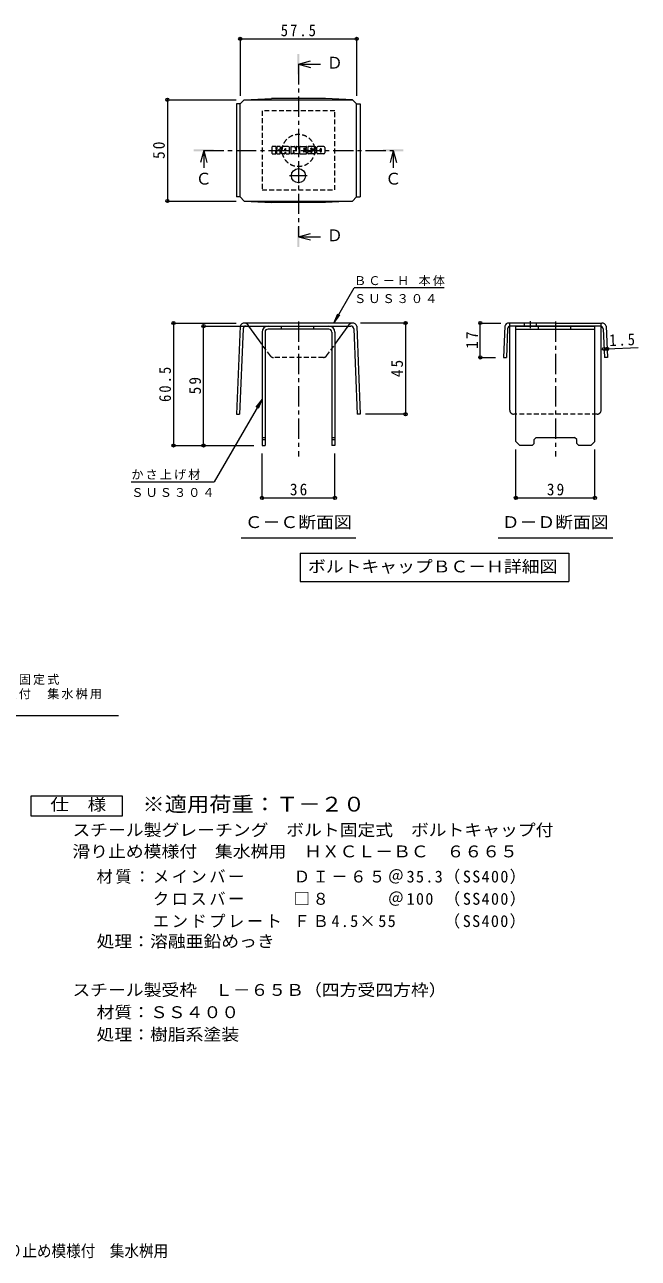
# Model space of a CAD drawing. Units: millimetres on the paper, enlarged 10 times, with parts at other scales. Extents: x -2167 to 2221, y -1941 to 1620.
# Drawn here: x 706 to 2221, y -1896 to 1150 of the extents above; entities that cross this region are included whole.
import ezdxf
from ezdxf.enums import TextEntityAlignment as Align

# ---------------------------------------------------------------- set-up
doc = ezdxf.new("R2010")
doc.units = ezdxf.units.MM
doc.header["$LTSCALE"] = 10
doc.header["$PDMODE"] = 32
doc.header["$PDSIZE"] = 8
doc.linetypes.add('CHAIN1', pattern=[8, 5, -1, 1, -1])
doc.linetypes.add('DASHED1', pattern=[1.8, 1.2, -0.6])
for name, color, linetype, lineweight in [('D-4', 7, 'Continuous', 9), ('D-5', 7, 'Continuous', 9), ('D-8', 4, 'Continuous', 9), ('D-9', 2, 'Continuous', 9), ('D-F', 7, 'Continuous', 9)]:
    doc.layers.add(name, color=color, linetype=linetype, lineweight=lineweight)
doc.layers.add('F-F_F-Fﾚｲﾔ', color=2, linetype='Continuous')
doc.styles.add('ＭＳ ゴシック', font='')
doc.styles.get('ＭＳ ゴシック').set_extended_font_data('MS Gothic')

msp = doc.modelspace()

# ---------------------------------------------------------------- linework, layer by layer
at = {"layer": 'D-4'}
for p, q in [((1238.08, 1118.47), (1238.08, 974.77)), ((1238.08, 1115.47), (1525.58, 1115.47)), ((1525.58, 1118.47), (1525.58, 974.98)), ((1055.02, 964.98), (1228.08, 964.98)), ((1058.02, 964.98), (1058.02, 714.98)), ((1055.02, 714.98), (1228.08, 714.98)), ((1469.13, 413.65), (1519.15, 500.29)), ((1741.65, 500.29), (1519.15, 500.29)), ((1469.13, 413.65), (1478.7, 436.75)), ((1469.13, 413.65), (1484.35, 433.48)), ((1070.21, 413.65), (1228.3, 413.65)), ((1073.21, 413.65), (1073.21, 111.15)), ((1144.44, 406.15), (1286.83, 406.15)), ((1147.44, 111.15), (1147.44, 406.15)), ((1649.31, 413.65), (1535.37, 413.65)), ((1646.31, 413.65), (1646.31, 188.35)), ((1828.03, 413.65), (1881.7, 413.65)), ((1831.03, 328.65), (1831.03, 413.65)), ((2136.55, 349.45), (2144.05, 349.75)), ((2144.05, 349.75), (2221.27, 352.85)), ((1828.03, 328.65), (1868.09, 328.65)), ((1291.83, 225.54), (1174.03, 21.5)), ((1291.83, 225.54), (1276.62, 205.71)), ((1291.83, 225.54), (1282.27, 202.45)), ((1649.31, 188.35), (1547.1, 188.35)), ((1070.21, 111.15), (1271.83, 111.15)), ((1918.99, -21.33), (1918.99, 101.15)), ((2113.99, -21.33), (2113.99, 101.15)), ((1291.83, -21.33), (1291.83, 91.15)), ((1471.83, -21.33), (1471.83, 91.15)), ((969.03, 21.5), (1174.03, 21.5)), ((1291.83, -18.33), (1471.83, -18.33)), ((1918.99, -18.33), (2113.99, -18.33))]:
    msp.add_line(p, q, dxfattribs=at)
for p in [(1238.08, 1115.47), (1525.58, 1115.47), (1058.02, 964.98), (1058.02, 714.98), (1073.21, 413.65), (1147.44, 406.15), (1646.31, 413.65), (1831.03, 413.65), (2136.55, 349.45), (2144.05, 349.75), (1831.03, 328.65), (1646.31, 188.35), (1073.21, 111.15), (1147.44, 111.15), (1291.83, -18.33), (1471.83, -18.33), (1918.99, -18.33), (2113.99, -18.33)]:
    msp.add_point(p, dxfattribs=at)
at = {"layer": 'D-5', "color": 4}
for p, q in [((1381.83, 1052.98), (1411.83, 1060.98)), ((1381.83, 1052.98), (1411.83, 1044.98)), ((1381.83, 1052.98), (1436.53, 1052.98)), ((1147.74, 839.87), (1139.74, 809.87)), ((1147.74, 839.87), (1155.74, 809.87)), ((1147.74, 839.87), (1147.74, 796.63)), ((1615.93, 839.87), (1607.93, 809.87)), ((1615.93, 839.87), (1623.93, 809.87)), ((1615.93, 839.87), (1615.93, 796.63)), ((1381.83, 626.76), (1411.83, 634.76)), ((1381.83, 626.76), (1411.83, 618.76)), ((1381.83, 626.76), (1436.53, 626.76))]:
    msp.add_line(p, q, dxfattribs=at)
at = {"layer": 'D-5', "color": 4, "linetype": 'CHAIN1'}
for p, q in [((1381.83, 1052.98), (1381.83, 626.76)), ((1147.74, 839.87), (1615.93, 839.87))]:
    msp.add_line(p, q, dxfattribs=at)
at = {"layer": 'D-5'}
for p, q in [((1240.33, -116.52), (1523.33, -116.52)), ((1874.99, -116.52), (2157.99, -116.52)), ((1386.04, -155.07), (1386.04, -225.07)), ((1386.04, -155.07), (2049.57, -155.07)), ((2049.57, -155.07), (2049.57, -225.07)), ((1386.04, -225.07), (2049.57, -225.07)), ((158.57, -555.83), (937.18, -555.83))]:
    msp.add_line(p, q, dxfattribs=at)
at = {"layer": 'D-5', "color": 2}
msp.add_lwpolyline([(721.38, -803.88), (721.38, -753.88), (946.38, -753.88), (946.38, -803.88)], close=True, dxfattribs=at)
at = {"layer": 'D-5', "color": 4}
for points in [[(1379.33, 1027.98), (1384.33, 1027.98), (1379.33, 1077.98), (1384.33, 1077.98)], [(1122.74, 837.37), (1172.74, 837.37), (1122.74, 842.37), (1172.74, 842.37)], [(1590.93, 837.37), (1640.93, 837.37), (1590.93, 842.37), (1640.93, 842.37)], [(1379.33, 601.76), (1384.33, 601.76), (1379.33, 651.76), (1384.33, 651.76)]]:
    msp.add_solid(points, dxfattribs=at)
at = {"layer": 'D-8', "linetype": 'DASHED1'}
for p, q in [((1471.83, 937.37), (1291.83, 937.37)), ((1291.83, 937.37), (1291.83, 742.37))]:
    msp.add_line(p, q, dxfattribs=at)
at = {"layer": 'D-8'}
for p, q in [((1306.83, 406.15), (1456.83, 406.15)), ((1456.83, 398.65), (1306.83, 398.65)), ((1339.9, 398.65), (1339.9, 406.15)), ((1419.9, 398.65), (1419.9, 406.15)), ((1918.99, 406.15), (2113.99, 406.15)), ((1918.99, 121.15), (1918.99, 406.15)), ((1918.99, 398.65), (2113.99, 398.65)), ((1974.55, 398.65), (1974.55, 406.15)), ((2054.55, 398.65), (2054.55, 406.15)), ((2113.99, 121.15), (2113.99, 406.15)), ((1299.33, 391.15), (1299.33, 111.15)), ((1464.33, 391.15), (1464.33, 111.15)), ((1471.83, 391.15), (1471.83, 111.15)), ((1291.83, 131.15), (1299.33, 131.15)), ((1291.83, 126.15), (1299.33, 126.15)), ((1464.33, 131.15), (1471.83, 131.15)), ((1464.33, 126.15), (1471.83, 126.15)), ((1968.99, 131.15), (2063.99, 131.15)), ((1471.83, 111.15), (1464.33, 111.15)), ((1918.99, 121.15), (1928.99, 111.15)), ((2068.99, 116.15), (2073.99, 111.15)), ((2103.99, 111.15), (2073.99, 111.15)), ((2113.99, 121.15), (2103.99, 111.15))]:
    msp.add_line(p, q, dxfattribs=at)
at = {"layer": 'D-8', "linetype": 'DASHED1'}
msp.add_lwpolyline([(1291.83, 742.37), (1471.83, 742.37), (1471.83, 937.37)], dxfattribs=at)
at = {"layer": 'D-8'}
for points in [[(1291.83, 391.15), (1291.83, 111.15), (1299.33, 111.15)], [(1963.99, 116.15), (1963.99, 126.15), (1968.99, 131.15)], [(2068.99, 116.15), (2068.99, 126.15), (2063.99, 131.15)], [(1963.99, 116.15), (1958.99, 111.15), (1928.99, 111.15)]]:
    msp.add_lwpolyline(points, dxfattribs=at)
at = {"layer": 'D-8', "linetype": 'DASHED1'}
msp.add_circle((1381.83, 839.87), 40, dxfattribs=at)
at = {"layer": 'D-8'}
for centre, radius, start, end in [((1306.83, 391.15), 15, 90, 180), ((1306.83, 391.15), 7.5, 90, 180), ((1456.83, 391.15), 15, 0, 90), ((1456.83, 391.15), 7.5, 0, 90)]:
    msp.add_arc(centre, radius, start, end, dxfattribs=at)
at = {"layer": 'D-9'}
for p, q in [((1238.08, 954.77), (1229.07, 954.77)), ((1229.07, 954.77), (1229.07, 725.19)), ((1238.08, 954.98), (1248.08, 964.98)), ((1238.08, 724.98), (1238.08, 954.98)), ((1248.08, 964.98), (1315.4, 968.38)), ((1248.08, 964.98), (1515.58, 964.98)), ((1448.27, 968.38), (1315.4, 968.38)), ((1515.58, 964.98), (1448.27, 968.38)), ((1525.58, 954.98), (1515.58, 964.98)), ((1525.58, 724.98), (1525.58, 954.98)), ((1525.58, 954.77), (1534.6, 954.77)), ((1534.6, 954.77), (1534.6, 725.19)), ((1238.08, 725.19), (1229.07, 725.19)), ((1238.08, 724.98), (1248.08, 714.98)), ((1248.08, 714.98), (1315.4, 711.57)), ((1248.08, 714.98), (1515.58, 714.98)), ((1448.27, 711.57), (1315.4, 711.57)), ((1515.58, 714.98), (1448.27, 711.57)), ((1525.58, 724.98), (1515.58, 714.98)), ((1525.58, 725.19), (1534.6, 725.19)), ((1237.78, 406.15), (1229.07, 188.65)), ((1245, 398.95), (1236.57, 188.35)), ((1515.37, 413.65), (1248.3, 413.65)), ((1252.5, 406.15), (1511.17, 406.15)), ((1285.69, 369.39), (1259.16, 406.15)), ((1478.19, 369.69), (1504.51, 406.15)), ((1518.67, 398.95), (1527.1, 188.35)), ((1525.88, 406.15), (1534.6, 188.65)), ((1891.19, 406.15), (1888.09, 328.65)), ((1898.41, 398.95), (1895.58, 328.35)), ((2016.49, 413.65), (1901.7, 413.65)), ((1903.49, 198.65), (1903.49, 405.75)), ((2127.08, 406.15), (1905.9, 406.15)), ((1939.27, 413.65), (1939.27, 406.15)), ((1969.27, 413.65), (1969.27, 406.15)), ((2016.49, 413.65), (2131.28, 413.65)), ((2129.49, 198.65), (2129.49, 405.75)), ((2134.57, 398.95), (2137.4, 328.35)), ((2141.79, 406.15), (2144.89, 328.65)), ((1888.09, 328.65), (1895.58, 328.35)), ((2144.89, 328.65), (2137.4, 328.35)), ((1229.07, 188.65), (1236.57, 188.35)), ((1534.6, 188.65), (1527.1, 188.35))]:
    msp.add_line(p, q, dxfattribs=at)
at = {"layer": 'D-9', "linetype": 'CHAIN1'}
for p, q in [((1381.83, 795.92), (1381.83, 759.04)), ((1403.61, 777.48), (1360.05, 777.48)), ((1381.83, 417.57), (1381.83, 83.71)), ((1954.27, 418.6), (1954.27, 401.2)), ((2016.49, 417.57), (2016.49, 83.71))]:
    msp.add_line(p, q, dxfattribs=at)
at = {"layer": 'D-9', "linetype": 'DASHED1'}
for p, q in [((1259.16, 406.15), (1256.45, 409.9)), ((1504.51, 406.15), (1507.22, 409.9)), ((1903.49, 405.75), (1903.49, 413.65)), ((2129.49, 405.75), (2129.49, 413.65)), ((1312.4, 332.39), (1285.69, 369.39)), ((1451.27, 332.39), (1478.19, 369.69)), ((1443.47, 328.65), (1320.2, 328.65)), ((2119.49, 188.65), (1913.49, 188.65))]:
    msp.add_line(p, q, dxfattribs=at)
at = {"layer": 'D-9'}
msp.add_circle((1381.83, 777.48), 17.5, dxfattribs=at)
for centre, radius, start, end in [((1248.19, 402.68), 10.97, 89.44382, 161.56279), ((1252.5, 398.65), 7.5, 90, 177.70665), ((1511.17, 398.65), 7.5, 2.29335, 90), ((1515.48, 402.68), 10.97, 18.43721, 90.55618), ((1901.6, 402.68), 10.97, 89.44382, 161.56279), ((1905.9, 398.65), 7.5, 90, 177.70665), ((2127.08, 398.65), 7.5, 2.29335, 90), ((2131.38, 402.68), 10.97, 18.43721, 90.55618), ((1913.49, 198.65), 10, 180, 198.1933), ((2119.49, 198.65), 10, 341.8067, 0)]:
    msp.add_arc(centre, radius, start, end, dxfattribs=at)
at = {"layer": 'D-9', "linetype": 'DASHED1'}
for centre, radius, start, end in [((1248.19, 402.68), 10.97, 41.15582, 89.44382), ((1515.48, 402.68), 10.97, 90.55618, 138.84418), ((1320.2, 338.65), 10, 218.74638, 270), ((1443.47, 338.65), 10, 270, 321.25362), ((1913.49, 198.65), 10, 198.1933, 270), ((2119.49, 198.65), 10, 270, 341.8067)]:
    msp.add_arc(centre, radius, start, end, dxfattribs=at)
at = {"layer": 'D-F'}
for p, q in [((1316.78, 831.99), (1316.78, 848.75)), ((1325.19, 849.54), (1317.56, 849.54)), ((1317.56, 831.2), (1325.19, 831.2)), ((1325.98, 848.75), (1325.98, 844.13)), ((1325.98, 831.99), (1325.98, 837.41)), ((1328.46, 831.99), (1328.46, 837.41)), ((1328.49, 848.75), (1328.49, 844.13)), ((1329.25, 831.2), (1336.02, 831.2)), ((1336.01, 849.54), (1329.27, 849.54)), ((1336.8, 848.75), (1336.8, 844.85)), ((1336.81, 831.99), (1336.81, 836.64)), ((1340.12, 831.99), (1340.12, 846.92)), ((1347.66, 831.2), (1340.91, 831.2)), ((1356.7, 849.54), (1342.74, 849.54)), ((1348.44, 840.57), (1348.44, 843.27)), ((1348.44, 831.99), (1348.44, 834.08)), ((1350.73, 840.3), (1348.71, 840.3)), ((1351, 840.57), (1351, 843.27)), ((1351, 831.99), (1351, 834.08)), ((1351.78, 831.2), (1358.53, 831.2)), ((1359.32, 831.99), (1359.32, 846.92)), ((1362.68, 848.75), (1362.68, 831.99)), ((1363.47, 849.54), (1371.99, 849.54)), ((1368.48, 831.2), (1363.47, 831.2)), ((1369.26, 831.99), (1369.26, 836.53)), ((1371.71, 831.76), (1370.25, 836.68)), ((1381.82, 831.2), (1372.46, 831.2)), ((1372.74, 848.99), (1375.13, 841.52)), ((1375.94, 848.75), (1375.94, 841.65)), ((1376.72, 849.54), (1381.82, 849.54)), ((1382.61, 848.75), (1382.61, 831.99)), ((1385.15, 831.99), (1385.15, 848.75)), ((1385.94, 849.54), (1401.04, 849.54)), ((1385.94, 831.2), (1400.98, 831.2)), ((1401.04, 838.36), (1395.43, 838.36)), ((1400.98, 836.21), (1395.43, 836.21)), ((1401.04, 844.58), (1395.46, 844.58)), ((1401.04, 842.38), (1395.46, 842.38)), ((1401.77, 831.99), (1401.77, 835.43)), ((1401.83, 845.37), (1401.83, 848.75)), ((1401.83, 839.14), (1401.83, 841.6)), ((1404.35, 836.26), (1404.35, 833.82)), ((1405.14, 837.05), (1411.9, 837.05)), ((1421.75, 849.54), (1406.49, 849.54)), ((1414.4, 838.7), (1406.49, 838.7)), ((1422.23, 831.2), (1406.97, 831.2)), ((1412.64, 842.83), (1412.64, 844.89)), ((1412.69, 836.26), (1412.69, 835.71)), ((1413.43, 842.04), (1422.23, 842.04)), ((1415.19, 837.91), (1415.19, 835.71)), ((1415.23, 844.43), (1415.23, 844.89)), ((1416.02, 843.65), (1424.37, 843.65)), ((1424.37, 846.92), (1424.37, 843.65)), ((1426.91, 833.82), (1426.91, 846.92)), ((1444.27, 849.54), (1429.53, 849.54)), ((1444.27, 831.2), (1429.53, 831.2)), ((1435.3, 837.81), (1435.3, 842.93)), ((1438.51, 837.81), (1438.51, 842.93)), ((1446.89, 846.92), (1446.89, 833.82))]:
    msp.add_line(p, q, dxfattribs=at)
for centre, radius, start, end in [((1317.56, 848.75), 0.786, 90, 180), ((1317.56, 831.99), 0.786, 180, 270), ((1325.19, 848.75), 0.786, 0, 90), ((1325.19, 831.99), 0.786, 270, 0), ((1327.23, 844.13), 1.26, 180, 0), ((1327.22, 837.41), 1.24, 0, 180), ((1329.25, 831.99), 0.786, 180, 270), ((1329.27, 848.75), 0.786, 90, 180), ((1331.4, 840.76), 0.439, 97.33171, 266.57183), ((1329.9, 852.43), 11.32, 277.33171, 299.42073), ((1330.89, 832.13), 8.21, 53.71985, 86.57183), ((1334.18, 844.85), 2.62, 299.42073, 0), ((1334.19, 836.64), 2.62, 0, 53.71985), ((1336.01, 848.75), 0.786, 0, 90), ((1336.02, 831.99), 0.786, 270, 0), ((1342.74, 846.92), 2.62, 90, 180), ((1340.91, 831.99), 0.786, 180, 270), ((1347.66, 831.99), 0.786, 270, 0), ((1349.72, 843.27), 1.28, 0, 180), ((1349.72, 834.08), 1.28, 0, 180), ((1348.71, 840.57), 0.262, 180, 270), ((1350.73, 840.57), 0.262, 270, 0), ((1351.78, 831.99), 0.786, 180, 270), ((1356.7, 846.92), 2.62, 0, 90), ((1358.53, 831.99), 0.786, 270, 0), ((1363.47, 848.75), 0.786, 90, 180), ((1363.47, 831.99), 0.786, 180, 270), ((1368.48, 831.99), 0.786, 270, 0), ((1369.77, 836.53), 0.505, 16.48875, 180), ((1372.46, 831.99), 0.786, 196.48875, 270), ((1371.99, 848.75), 0.786, 17.75635, 90), ((1375.52, 841.65), 0.413, 197.75635, 0), ((1376.72, 848.75), 0.786, 90, 180), ((1381.82, 848.75), 0.786, 0, 90), ((1381.82, 831.99), 0.786, 270, 0), ((1385.94, 848.75), 0.786, 90, 180), ((1385.94, 831.99), 0.786, 180, 270), ((1395.46, 843.48), 1.1, 90, 270), ((1395.43, 837.28), 1.07, 90, 270), ((1400.98, 835.43), 0.786, 0, 90), ((1400.98, 831.99), 0.786, 270, 0), ((1401.04, 848.75), 0.786, 0, 90), ((1401.04, 845.37), 0.786, 270, 0), ((1401.04, 841.6), 0.786, 0, 90), ((1401.04, 839.14), 0.786, 270, 0), ((1416.23, 844.12), 11.88, 157.10112, 202.89888), ((1405.14, 836.26), 0.786, 90, 180), ((1406.97, 833.82), 2.62, 180, 270), ((1406.49, 848.23), 1.31, 90, 157.10112), ((1406.49, 840.01), 1.31, 202.89888, 270), ((1411.9, 836.26), 0.786, 0, 90), ((1413.43, 842.83), 0.786, 180, 270), ((1413.94, 844.89), 1.29, 0, 180), ((1413.94, 835.71), 1.25, 180, 0), ((1414.4, 837.91), 0.786, 0, 90), ((1416.02, 844.43), 0.786, 180, 270), ((1421.75, 846.92), 2.62, 0, 90), ((1422.23, 840.73), 1.31, 22.90802, 90), ((1422.23, 832.51), 1.31, 270, 337.09198), ((1412.5, 836.62), 11.87, 337.09198, 22.90802), ((1429.53, 846.92), 2.62, 90, 180), ((1429.53, 833.82), 2.62, 180, 270), ((1436.9, 842.93), 1.6, 0, 180), ((1436.9, 837.81), 1.6, 180, 0), ((1444.27, 846.92), 2.62, 0, 90), ((1444.27, 833.82), 2.62, 270, 0)]:
    msp.add_arc(centre, radius, start, end, dxfattribs=at)

# ---------------------------------------------------------------- texts
at = {"layer": 'D-4', "color": 2, "char_height": 29.33, "attachment_point": 7, "style": 'ＭＳ ゴシック'}
for s, insert in [('\\T1.28;\\W0.9;57.5', (1338.08, 1121.47)), ('\\T1.27;\\W0.95;36', (1360.58, -12.33)), ('\\T1.27;\\W0.95;39', (1995.24, -12.33))]:
    msp.add_mtext(s, dxfattribs=dict(at, insert=insert))
for s, insert, rotation in [('\\T1.27;\\W0.95;50', (1052.02, 818.73), 90), ('\\T1.27;\\W0.95;17', (1825.03, 349.9), 90), ('\\T1.27;\\W0.9;1.5', (2149.93, 355.99), 2.293), ('\\T1.27;\\W0.95;45', (1640.31, 279.75), 90), ('\\T1.28;\\W0.9;60.5', (1067.21, 218.65), 90), ('\\T1.27;\\W0.95;59', (1141.44, 237.4), 90)]:
    msp.add_mtext(s, dxfattribs=dict(at, insert=insert, rotation=rotation))
at = {"layer": 'D-4', "char_height": 21.99, "attachment_point": 7, "style": 'ＭＳ ゴシック'}
for s, insert in [('\\T1.18;ＢＣ－Ｈ\\~本体', (1519.15, 504.95)), ('\\T1.17;ＳＵＳ３０４', (1519.15, 462.57)), ('\\T1.17;かさ上げ材', (969.03, 26.16)), ('\\T1.17;ＳＵＳ３０４', (969.03, -16.22))]:
    msp.add_mtext(s, dxfattribs=dict(at, insert=insert))
at = {"layer": 'D-5', "color": 2, "style": 'ＭＳ ゴシック'}
for s, p in [('Ｄ', (1451.53, 1032.98)), ('Ｃ', (1127.74, 746.63)), ('Ｃ', (1595.93, 746.63)), ('Ｄ', (1451.53, 606.76))]:
    msp.add_text(s, height=29.33, dxfattribs=at).set_placement(p, align=Align.BOTTOM_LEFT)
for s, width, p in [('Ｃ－Ｃ断面図', 1.1, (1249.33, -101.52)), ('Ｄ－Ｄ断面図', 1.1, (1883.99, -101.52)), ('ボルトキャップＢＣ－Ｈ詳細図', 1.1, (1405.31, -211.07)), ('仕\u3000様', 1.15, (768.88, -798.88)), ('スチール製グレーチング\u3000ボルト固定式\u3000ボルトキャップ付', 1.1, (823.47, -861.8)), ('滑り止め模様付\u3000集水桝用\u3000ＨＸＣＬ－ＢＣ\u3000６６６５', 1.1, (823.47, -914.74)), ('処理：溶融亜鉛めっき', 1.1, (883.18, -1136.8)), ('スチール製受枠\u3000Ｌ－６５Ｂ（四方受四方枠）', 1.1, (823.47, -1256.8)), ('材質：ＳＳ４００', 1.1, (883.18, -1311.8)), ('処理：樹脂系塗装', 1.1, (883.18, -1366.8))]:
    msp.add_text(s, height=29.33, dxfattribs=dict(at, width=width)).set_placement(p, align=Align.BOTTOM_LEFT)
at = {"layer": 'D-5', "color": 3, "style": 'ＭＳ ゴシック', "width": 1.1}
msp.add_text('※適用荷重：Ｔ－２０', height=36.66, dxfattribs=at).set_placement((996.38, -803.88), align=Align.BOTTOM_LEFT)
at = {"layer": 'D-5', "char_height": 21.99, "attachment_point": 7, "style": 'ＭＳ ゴシック'}
for s, insert in [('\\T1.17;スチール製グレーチング\u3000ボルト固定式', (164.59, -480.09)), ('\\T1.17;ボルトキャップ付\u3000滑り止め模様付\u3000集水桝用', (164.59, -515.67))]:
    msp.add_mtext(s, dxfattribs=dict(at, insert=insert))
at = {"layer": 'D-5', "color": 2, "char_height": 29.33, "attachment_point": 7, "style": 'ＭＳ ゴシック'}
for s, insert in [('\\T1.16;材質：メインバー\u3000\u3000\\~ＤＩ－６５＠35.3（SS400）', (883.18, -971.8)), ('\\T1.16;\u3000\u3000\u3000クロスバー\u3000\u3000\\~□８\u3000\u3000\u3000＠100\\~（SS400）', (883.18, -1026.8)), ('\\T1.16;\u3000\u3000\u3000エンドプレート\\~ＦＢ4.5×55\u3000\u3000\\~（SS400）', (883.18, -1081.8))]:
    msp.add_mtext(s, dxfattribs=dict(at, insert=insert))
at = {"layer": 'F-F_F-Fﾚｲﾔ', "style": 'ＭＳ ゴシック', "width": 0.9}
msp.add_text('スチール製グレーチング\u3000ボルト固定式\u3000ボルトキャップ付\u3000滑り止め模様付\u3000集水桝用', height=29.33, dxfattribs=at).set_placement((-380.25, -1901.35), align=Align.BOTTOM_LEFT)

doc.saveas('drawing.dxf')
